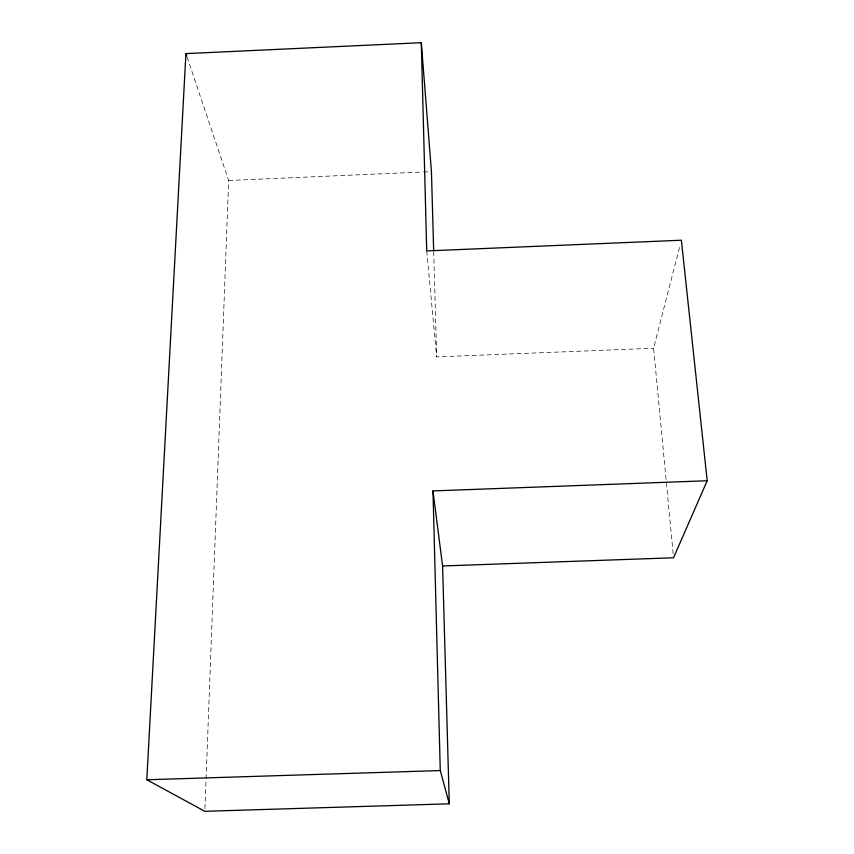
<?xml version="1.0" encoding="UTF-8"?>
<svg xmlns="http://www.w3.org/2000/svg" width="854" height="854" viewBox="0 0 854 854"><rect width="100%" height="100%" fill="white"/><g stroke="black" fill="none" stroke-linecap="round" stroke-linejoin="round"><path stroke-width="0.64" stroke-dasharray="4.27 3.2" d="M204.949 808.642L228.658 180.493L187.186 57.378M673.155 553.787L653.588 348.251L680.051 245.365M228.658 180.493L422.164 172.038M423.488 171.985L430.106 171.686M426.722 250.927L436.672 356.897L653.588 348.251M433.693 251.599L436.672 356.897"/><path stroke-width="1.28" d="M421.3 42.7L426.722 250.927L681.375 240.22L707.197 480.749L432.978 490.922L442.585 565.978L449.3 803.806L204.853 811.3L146.803 779.766L185.926 53.61L421.3 42.7L431.441 171.633L433.661 250.265M707.197 480.749L673.539 557.769L442.585 565.978M146.803 779.766L440.269 770.564L449.3 803.806M185.926 53.61L186.77 56.118M432.978 490.922L440.269 770.564"/></g></svg>
